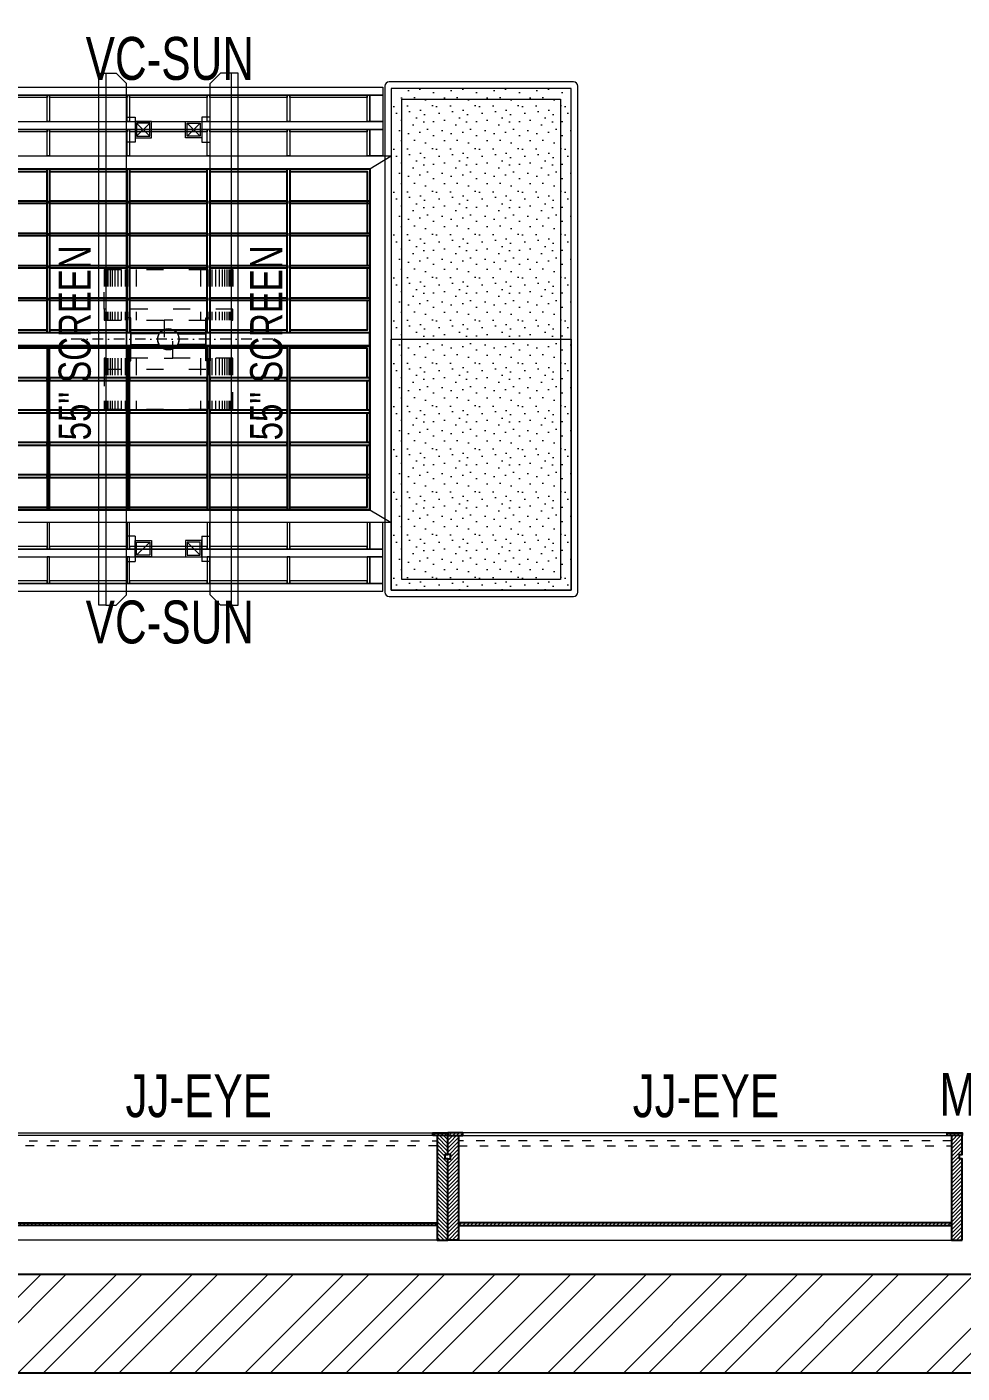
# Model space of a CAD drawing. Header units: feet. Extents: x 9678734 to 9693129, y -6872587 to -6867845.
# Drawn here: x 9682760 to 9684942, y -6872587 to -6869448 of the extents above; entities that cross this region are included whole.
import ezdxf

# ---------------------------------------------------------------- set-up
doc = ezdxf.new("R2010")
doc.units = ezdxf.units.FT
doc.header["$LTSCALE"] = 33
doc.header["$MEASUREMENT"] = 0
for name, pattern in [('ACAD_ISO03W100', [30, 12, -18]), ('DASHDOT2', [0.5, 0.25, -0.125, 0, -0.125]), ('HIDDEN2', [4.7624999999999975, 3.174999999999998, -1.587499999999999])]:
    doc.linetypes.add(name, pattern=pattern)
doc.layers.add('A-WALL', color=1, linetype='Continuous')
for name, color, linetype, lineweight in [('A-WALL HATCH', 251, 'Continuous', 5), ('LENS-DIM', 252, 'Continuous', 5), ('LENS-HATCH', 251, 'Continuous', 5), ('LENS-TEXT', 31, 'Continuous', 5), ('LENS_DIMENSION', 193, 'Continuous', 0), ('LENS_TEXT', 31, 'Continuous', 5), ('LK-EQPMT', 3, 'Continuous', 18), ('LK-FF&E FLOOR', 1, 'Continuous', 9), ('LK-FF&E WALL', 1, 'Continuous', 9), ('LK-IT', 3, 'Continuous', 18), ('LN-ELEVATION-1', 81, 'Continuous', 25), ('LN-ELEVATION-2', 103, 'Continuous', 20), ('LN-ELEVATION-3', 125, 'Continuous', 18), ('LN-ELEVATION-4', 145, 'Continuous', 13), ('LN-ELEVATION-5', 167, 'Continuous', 5), ('LN-HATCH', 251, 'Continuous', 0), ('PLANO-TXT', 252, 'Continuous', 5)]:
    doc.layers.add(name, color=color, linetype=linetype, lineweight=lineweight)
doc.styles.add('LK TXT', font='GILC____.TTF', dxfattribs={"height": 100})

# ---------------------------------------------------------------- blocks, each defined once
blk = doc.blocks.new('A$C88363049')
at = {"layer": 'A-WALL HATCH'}
h = blk.add_hatch(dxfattribs=at)
h.set_pattern_fill('ANSI32', color=256, scale=333)
h.set_pattern_definition([(45, (-4682894.856793955, 5459095.808091501), (-88.29995930067012, 88.29995930067012), []), (45, (-4682835.99015452, 5459095.808091501), (-88.29995930067012, 88.29995930067012), [])])
h.paths.add_polyline_path([(-14185, 3842), (-14185, 3912), (-14364.95772946812, 3912), (-14365, 3842)])
h.paths.add_polyline_path([(-14187, 455), (-14187, 530), (-14364.99516736343, 529.9987893523648), (-14365.04045721795, 454.9987893523648)])
h.paths.add_polyline_path([(-6690, 0), (-6690, 230), (-13567, 230), (-13567, 0)])
h.paths.add_polyline_path([(-670, 0), (-670, 230), (-6180, 230), (-6180, 0)])
h.paths.add_polyline_path([(0, 385), (0, 4267), (-230, 4267), (-230, 385)])
h.paths.add_polyline_path([(-685, 4512), (-685, 4742), (-13855, 4742), (-13855, 4512)])
at = {"layer": 'A-WALL'}
for p, q in [((-6690, 230), (-13567, 230)), ((0, 0), (-14365.31521494128, -1.76951289e-08))]:
    blk.add_line(p, q, dxfattribs=at)
blk = doc.blocks.new('ffgd')
at = {"layer": 'LN-ELEVATION-4', "linetype": 'ACAD_ISO03W100', "ltscale": 0.1}
blk.add_lwpolyline([(0, 47.31184294237753), (0, -41.46233547315932), (-20, -41.46233547315932), (-20, 47.31184294237753)], close=True, dxfattribs=at)
at = {"layer": 'LN-ELEVATION-5', "linetype": 'ACAD_ISO03W100', "ltscale": 0.1}
for p, q in [((-159.8999999999068, 165.715584376594), (-159.8999999999068, 47.31184294237753)), ((-159.6999999997206, 165.715584376594), (-159.6999999997206, 47.31184294237753)), ((-159.3999999999068, 165.715584376594), (-159.3999999999068, 47.31184294237753)), ((-159, 165.715584376594), (-159, 47.31184294237753)), ((-158.5, 165.715584376594), (-158.5, 47.31184294237753)), ((-157.8999999999068, 165.715584376594), (-157.8999999999068, 47.31184294237753)), ((-157.1000000000931, 165.715584376594), (-157.1000000000931, 47.31184294237753)), ((-156.1000000000931, 165.715584376594), (-156.1000000000931, 47.31184294237753)), ((-154.1000000000931, 165.715584376594), (-154.1000000000931, 47.31184294237753)), ((-151.1000000000931, 165.715584376594), (-151.1000000000931, 47.31184294237753)), ((-146.1000000000931, 165.715584376594), (-146.1000000000931, 47.31184294237753)), ((-141.1000000000931, 165.715584376594), (-141.1000000000931, 47.31184294237753)), ((-135.1000000000931, 165.715584376594), (-135.1000000000931, 47.31184294237753)), ((-128.1000000000931, 165.715584376594), (-128.1000000000931, 47.31184294237753)), ((-120.1000000000931, 165.715584376594), (-120.1000000000931, 47.31184294237753)), ((-111.1000000000931, 165.715584376594), (-111.1000000000931, 47.31184294237753)), ((-102.1000000000931, 165.715584376594), (-102.1000000000931, 47.31184294237753)), ((-85, 165.715584376594), (-85, 47.31184294237753)), ((65, 165.715584376594), (65, 47.31184294237753)), ((82.10000000009315, 165.715584376594), (82.10000000009315, 47.31184294237753)), ((91.10000000009312, 165.715584376594), (91.10000000009312, 47.31184294237753)), ((100.1000000000931, 165.715584376594), (100.1000000000931, 47.31184294237753)), ((108.1000000000931, 165.715584376594), (108.1000000000931, 47.31184294237753)), ((115.1000000000931, 165.715584376594), (115.1000000000931, 47.31184294237753)), ((121.1000000000931, 165.715584376594), (121.1000000000931, 47.31184294237753)), ((126.1000000000931, 165.715584376594), (126.1000000000931, 47.31184294237753)), ((131.1000000000931, 165.715584376594), (131.1000000000931, 47.31184294237753)), ((134.1000000000931, 165.715584376594), (134.1000000000931, 47.31184294237753)), ((136.1000000000931, 165.715584376594), (136.1000000000931, 47.31184294237753)), ((137.1000000000931, 165.715584376594), (137.1000000000931, 47.31184294237753)), ((137.8999999999068, 165.715584376594), (137.8999999999068, 47.31184294237753)), ((138.5, 165.715584376594), (138.5, 47.31184294237753)), ((139, 165.715584376594), (139, 47.31184294237753)), ((139.3999999999067, 165.715584376594), (139.3999999999067, 47.31184294237753)), ((139.6999999997206, 165.715584376594), (139.6999999997206, 47.31184294237753)), ((139.8999999999068, 165.715584376594), (139.8999999999068, 47.31184294237753)), ((-159.8999999999068, -41.46233547315932), (-159.8999999999068, -159.8660769073758)), ((-159.6999999997206, -41.46233547315932), (-159.6999999997206, -159.8660769073758)), ((-159.3999999999068, -41.46233547315932), (-159.3999999999068, -159.8660769073758)), ((-159, -41.46233547315932), (-159, -159.8660769073758)), ((-158.5, -41.46233547315932), (-158.5, -159.8660769073758)), ((-157.8999999999068, -41.46233547315932), (-157.8999999999068, -159.8660769073758)), ((-157.1000000000931, -41.46233547315932), (-157.1000000000931, -159.8660769073758)), ((-156.1000000000931, -41.46233547315932), (-156.1000000000931, -159.8660769073758)), ((-154.1000000000931, -41.46233547315932), (-154.1000000000931, -159.8660769073758)), ((-151.1000000000931, -41.46233547315932), (-151.1000000000931, -159.8660769073758)), ((-146.1000000000931, -41.46233547315932), (-146.1000000000931, -159.8660769073758)), ((-141.1000000000931, -41.46233547315932), (-141.1000000000931, -159.8660769073758)), ((-135.1000000000931, -41.46233547315932), (-135.1000000000931, -159.8660769073758)), ((-128.1000000000931, -41.46233547315932), (-128.1000000000931, -159.8660769073758)), ((-120.1000000000931, -41.46233547315932), (-120.1000000000931, -159.8660769073758)), ((-111.1000000000931, -41.46233547315932), (-111.1000000000931, -159.8660769073758)), ((-102.1000000000931, -41.46233547315932), (-102.1000000000931, -159.8660769073758)), ((-85, -41.46233547315932), (-85, -159.8660769073758)), ((65, -41.46233547315932), (65, -159.8660769073758)), ((82.10000000009315, -41.46233547315932), (82.10000000009315, -159.8660769073758)), ((91.10000000009312, -41.46233547315932), (91.10000000009312, -159.8660769073758)), ((100.1000000000931, -41.46233547315932), (100.1000000000931, -159.8660769073758)), ((108.1000000000931, -41.46233547315932), (108.1000000000931, -159.8660769073758)), ((115.1000000000931, -41.46233547315932), (115.1000000000931, -159.8660769073758)), ((121.1000000000931, -41.46233547315932), (121.1000000000931, -159.8660769073758)), ((126.1000000000931, -41.46233547315932), (126.1000000000931, -159.8660769073758)), ((131.1000000000931, -41.46233547315932), (131.1000000000931, -159.8660769073758)), ((134.1000000000931, -41.46233547315932), (134.1000000000931, -159.8660769073758)), ((136.1000000000931, -41.46233547315932), (136.1000000000931, -159.8660769073758)), ((137.1000000000931, -41.46233547315932), (137.1000000000931, -159.8660769073758)), ((137.8999999999068, -41.46233547315932), (137.8999999999068, -159.8660769073758)), ((138.5, -41.46233547315932), (138.5, -159.8660769073758)), ((139, -41.46233547315932), (139, -159.8660769073758)), ((139.3999999999067, -41.46233547315932), (139.3999999999067, -159.8660769073758)), ((139.6999999997206, -41.46233547315932), (139.6999999997206, -159.8660769073758)), ((139.8999999999068, -41.46233547315932), (139.8999999999068, -159.8660769073758))]:
    blk.add_line(p, q, dxfattribs=at)
for points in [[(140, 72.9897628070321), (140, 165.715584376594), (-160, 165.715584376594), (-160, 72.9897628070321)], [(140, -67.14025533781387), (140, -159.8660769073758), (-160, -159.8660769073758), (-160, -67.14025533781387)]]:
    blk.add_lwpolyline(points, dxfattribs=at)
for points in [[(140, 72.9897628070321), (140, 47.31184294237753), (-160, 47.31184294237753), (-160, 72.9897628070321)], [(140, -41.46233547315932), (140, -67.14025533781387), (-160, -67.14025533781387), (-160, -41.46233547315932)]]:
    blk.add_lwpolyline(points, close=True, dxfattribs=at)
blk = doc.blocks.new('EURO 1040 x 1175')
at = {"layer": 'LN-ELEVATION-1'}
for points in [[(-470, -327.434990927577), (470, -327.434990927577), (470, 467.5650090724229), (-470, 467.5650090724229)], [(-470, 85.06500907242298), (470, 85.06500907242298), (470, 467.5650090724229), (-470, 467.5650090724229)], [(-283.2000000029802, 85.06500907242298), (-277.2000000029802, 85.06500907242298), (-277.2000000029802, 467.5650090724229), (-283.2000000029802, 467.5650090724229)], [(-96.40000000596046, 85.06500907242298), (-90.40000000596045, 85.06500907242298), (-90.40000000596045, 467.5650090724229), (-96.40000000596046, 467.5650090724229)], [(90.3999999910593, 85.06500907242298), (96.3999999910593, 85.06500907242298), (96.3999999910593, 467.5650090724229), (90.3999999910593, 467.5650090724229)], [(277.1999999880791, 85.06500907242298), (283.1999999880791, 85.06500907242298), (283.1999999880791, 467.5650090724229), (277.1999999880791, 467.5650090724229)], [(-470.0000000149008, 386.565009072423), (-283.2000000029802, 386.565009072423), (-283.2000000029802, 392.565009072423), (-470.0000000149008, 392.565009072423)], [(-277.2000000178814, 386.565009072423), (-96.40000000596046, 386.565009072423), (-96.40000000596046, 392.565009072423), (-277.2000000178814, 392.565009072423)], [(-90.40000002086165, 386.565009072423), (90.3999999910593, 386.565009072423), (90.3999999910593, 392.565009072423), (-90.40000002086165, 392.565009072423)], [(96.39999997615817, 386.565009072423), (277.1999999880791, 386.565009072423), (277.1999999880791, 392.565009072423), (96.39999997615817, 392.565009072423)], [(283.1999999880791, 386.565009072423), (470, 386.565009072423), (470, 392.565009072423), (283.1999999880791, 392.565009072423)], [(-470.0000000149008, 311.190009072423), (-283.2000000029802, 311.190009072423), (-283.2000000029802, 317.190009072423), (-470.0000000149008, 317.190009072423)], [(-277.2000000178814, 311.190009072423), (-96.40000000596046, 311.190009072423), (-96.40000000596046, 317.190009072423), (-277.2000000178814, 317.190009072423)], [(-90.40000002086165, 311.190009072423), (90.3999999910593, 311.190009072423), (90.3999999910593, 317.190009072423), (-90.40000002086165, 317.190009072423)], [(96.39999997615817, 311.190009072423), (277.1999999880791, 311.190009072423), (277.1999999880791, 317.190009072423), (96.39999997615817, 317.190009072423)], [(283.1999999880791, 311.190009072423), (470, 311.190009072423), (470, 317.190009072423), (283.1999999880791, 317.190009072423)], [(-470.0000000149008, 235.815009072423), (-283.2000000029802, 235.815009072423), (-283.2000000029802, 241.815009072423), (-470.0000000149008, 241.815009072423)], [(-277.2000000178814, 235.815009072423), (-96.40000000596046, 235.815009072423), (-96.40000000596046, 241.815009072423), (-277.2000000178814, 241.815009072423)], [(-90.40000002086165, 235.815009072423), (90.3999999910593, 235.815009072423), (90.3999999910593, 241.815009072423), (-90.40000002086165, 241.815009072423)], [(96.39999997615817, 235.815009072423), (277.1999999880791, 235.815009072423), (277.1999999880791, 241.815009072423), (96.39999997615817, 241.815009072423)], [(283.1999999880791, 235.815009072423), (470, 235.815009072423), (470, 241.815009072423), (283.1999999880791, 241.815009072423)], [(-470.0000000149008, 160.440009072423), (-283.2000000029802, 160.440009072423), (-283.2000000029802, 166.440009072423), (-470.0000000149008, 166.440009072423)], [(-277.2000000178814, 160.440009072423), (-96.40000000596046, 160.440009072423), (-96.40000000596046, 166.440009072423), (-277.2000000178814, 166.440009072423)], [(-90.40000002086165, 160.440009072423), (90.3999999910593, 160.440009072423), (90.3999999910593, 166.440009072423), (-90.40000002086165, 166.440009072423)], [(96.39999997615817, 160.440009072423), (277.1999999880791, 160.440009072423), (277.1999999880791, 166.440009072423), (96.39999997615817, 166.440009072423)], [(283.1999999880791, 160.440009072423), (470, 160.440009072423), (470, 166.440009072423), (283.1999999880791, 166.440009072423)], [(-470, 85.06500907242298), (470, 85.06500907242298), (470, 55.06500907242298), (-470, 55.06500907242298)], [(-470, 55.06500907242298), (470, 55.06500907242298), (470, -327.434990927577), (-470, -327.434990927577)], [(-283.2000000029802, 55.06500907242298), (-277.2000000029802, 55.06500907242298), (-277.2000000029802, -327.434990927577), (-283.2000000029802, -327.434990927577)], [(-96.40000000596046, 55.06500907242298), (-90.40000000596045, 55.06500907242298), (-90.40000000596045, -327.434990927577), (-96.40000000596046, -327.434990927577)], [(90.3999999910593, 55.06500907242298), (96.3999999910593, 55.06500907242298), (96.3999999910593, -327.434990927577), (90.3999999910593, -327.434990927577)], [(277.1999999880791, 55.06500907242298), (283.1999999880791, 55.06500907242298), (283.1999999880791, -327.434990927577), (277.1999999880791, -327.434990927577)], [(-470.0000000149008, -20.30999092757702), (-283.2000000029802, -20.30999092757702), (-283.2000000029802, -26.30999092757702), (-470.0000000149008, -26.30999092757702)], [(-277.2000000178814, -20.30999092757702), (-96.40000000596046, -20.30999092757702), (-96.40000000596046, -26.30999092757702), (-277.2000000178814, -26.30999092757702)], [(-90.40000002086165, -20.30999092757702), (90.3999999910593, -20.30999092757702), (90.3999999910593, -26.30999092757702), (-90.40000002086165, -26.30999092757702)], [(96.39999997615817, -20.30999092757702), (277.1999999880791, -20.30999092757702), (277.1999999880791, -26.30999092757702), (96.39999997615817, -26.30999092757702)], [(283.1999999880791, -20.30999092757702), (470, -20.30999092757702), (470, -26.30999092757702), (283.1999999880791, -26.30999092757702)], [(-470.0000000149008, -95.68499092757702), (-283.2000000029802, -95.68499092757702), (-283.2000000029802, -101.684990927577), (-470.0000000149008, -101.684990927577)], [(-277.2000000178814, -95.68499092757702), (-96.40000000596046, -95.68499092757702), (-96.40000000596046, -101.684990927577), (-277.2000000178814, -101.684990927577)], [(-90.40000002086165, -95.68499092757702), (90.3999999910593, -95.68499092757702), (90.3999999910593, -101.684990927577), (-90.40000002086165, -101.684990927577)], [(96.39999997615817, -95.68499092757702), (277.1999999880791, -95.68499092757702), (277.1999999880791, -101.684990927577), (96.39999997615817, -101.684990927577)], [(283.1999999880791, -95.68499092757702), (470, -95.68499092757702), (470, -101.684990927577), (283.1999999880791, -101.684990927577)], [(-470.0000000149008, -171.059990927577), (-283.2000000029802, -171.059990927577), (-283.2000000029802, -177.059990927577), (-470.0000000149008, -177.059990927577)], [(-277.2000000178814, -171.059990927577), (-96.40000000596046, -171.059990927577), (-96.40000000596046, -177.059990927577), (-277.2000000178814, -177.059990927577)], [(-90.40000002086165, -171.059990927577), (90.3999999910593, -171.059990927577), (90.3999999910593, -177.059990927577), (-90.40000002086165, -177.059990927577)], [(96.39999997615817, -171.059990927577), (277.1999999880791, -171.059990927577), (277.1999999880791, -177.059990927577), (96.39999997615817, -177.059990927577)], [(283.1999999880791, -171.059990927577), (470, -171.059990927577), (470, -177.059990927577), (283.1999999880791, -177.059990927577)], [(-470.0000000149008, -246.434990927577), (-283.2000000029802, -246.434990927577), (-283.2000000029802, -252.434990927577), (-470.0000000149008, -252.434990927577)], [(-277.2000000178814, -246.434990927577), (-96.40000000596046, -246.434990927577), (-96.40000000596046, -252.434990927577), (-277.2000000178814, -252.434990927577)], [(-90.40000002086165, -246.434990927577), (90.3999999910593, -246.434990927577), (90.3999999910593, -252.434990927577), (-90.40000002086165, -252.434990927577)], [(96.39999997615817, -246.434990927577), (277.1999999880791, -246.434990927577), (277.1999999880791, -252.434990927577), (96.39999997615817, -252.434990927577)], [(283.1999999880791, -246.434990927577), (470, -246.434990927577), (470, -252.434990927577), (283.1999999880791, -252.434990927577)]]:
    blk.add_lwpolyline(points, close=True, dxfattribs=at)
for points in [[(-283.2000000029802, 461.5650090724228), (-464, 461.5650090724228), (-464, 317.190009072423)], [(-96.40000000596046, 461.5650090724228), (-277.2000000029802, 461.5650090724228)], [(90.3999999910593, 461.5650090724228), (-90.40000000596045, 461.5650090724228)], [(277.1999999880791, 461.5650090724228), (96.3999999910593, 461.5650090724228)], [(464, 317.190009072423), (464, 461.5650090724228), (283.1999999880791, 461.5650090724228)], [(-464, 311.190009072423), (-464, 241.815009072423)], [(464, 241.815009072423), (464, 311.190009072423)], [(-464, 235.815009072423), (-464, 166.440009072423)], [(464, 166.440009072423), (464, 235.815009072423)], [(-464, 160.440009072423), (-464, 91.06500907242297), (-283.2000000029802, 91.06500907242297)], [(283.1999999880791, 91.06500907242297), (464, 91.06500907242297), (464, 160.440009072423)], [(-277.2000000029802, 91.06500907242297), (-96.40000000596046, 91.06500907242297)], [(-90.40000000596045, 91.06500907242297), (90.3999999910593, 91.06500907242297)], [(96.3999999910593, 91.06500907242297), (277.1999999880791, 91.06500907242297)], [(-464, -20.30999092757702), (-464, 49.06500907242298), (-283.2000000029802, 49.06500907242298)], [(-277.2000000029802, 49.06500907242298), (-96.40000000596046, 49.06500907242298)], [(-90.40000000596045, 49.06500907242298), (90.3999999910593, 49.06500907242298)], [(96.3999999910593, 49.06500907242298), (277.1999999880791, 49.06500907242298)], [(283.1999999880791, 49.06500907242298), (464, 49.06500907242298), (464, -20.30999092757702)], [(-464, -95.68499092757702), (-464, -26.30999092757702)], [(464, -26.30999092757702), (464, -95.68499092757702)], [(-464, -171.059990927577), (-464, -101.684990927577)], [(464, -101.684990927577), (464, -171.059990927577)], [(-283.2000000029802, -321.434990927577), (-464, -321.434990927577), (-464, -177.059990927577)], [(464, -177.059990927577), (464, -321.434990927577), (283.1999999880791, -321.434990927577)], [(-96.40000000596046, -321.434990927577), (-277.2000000029802, -321.434990927577)], [(90.3999999910593, -321.434990927577), (-90.40000000596045, -321.434990927577)], [(277.1999999880791, -321.434990927577), (96.3999999910593, -321.434990927577)]]:
    blk.add_lwpolyline(points, dxfattribs=at)
at = {"layer": 'LN-ELEVATION-2'}
blk.add_lwpolyline([(-520, -357.434990927577), (520, -357.434990927577), (520, 497.5650090724228), (-520, 497.5650090724228)], close=True, dxfattribs=at)
for points in [[(-470, 467.5650090724229), (-520, 497.5650090724228)], [(470, 467.5650090724229), (520, 497.5650090724228)], [(-470, -327.434990927577), (-520, -357.434990927577)], [(470, -327.434990927577), (520, -357.434990927577)]]:
    blk.add_lwpolyline(points, dxfattribs=at)
at = {"layer": 'LN-ELEVATION-3'}
for points in [[(-500, 559.5650090724229), (500, 559.5650090724229), (500, 577.5650090724228), (-500, 577.5650090724228)], [(-500, 497.5650090724228), (-470, 497.5650090724228), (-470, 559.5650090724229), (-500, 559.5650090724229)], [(470, 497.5650090724228), (500, 497.5650090724228), (500, 559.5650090724229), (470, 559.5650090724229)], [(-500, -357.434990927577), (-470, -357.434990927577), (-470, -419.434990927577), (-500, -419.434990927577)], [(470, -357.434990927577), (500, -357.434990927577), (500, -419.434990927577), (470, -419.434990927577)], [(-500, -419.434990927577), (500, -419.434990927577), (500, -437.4349909275768), (-500, -437.4349909275768)]]:
    blk.add_lwpolyline(points, close=True, dxfattribs=at)
at = {"layer": 'LN-ELEVATION-4'}
for points in [[(-500, 639.5650090724228), (500, 639.5650090724228), (500, 657.565009072423), (-500, 657.565009072423)], [(-500, 577.5650090724228), (-470, 577.5650090724228), (-470, 639.5650090724228), (-500, 639.5650090724228)], [(470, 577.5650090724228), (500, 577.5650090724228), (500, 639.5650090724228), (470, 639.5650090724228)], [(-470, 497.5650090724228), (-464, 497.5650090724228), (-464, 559.5650090724229), (-470, 559.5650090724229)], [(-464, 553.565009072423), (-283.2000000029802, 553.565009072423), (-283.2000000029802, 559.5650090724229), (-464, 559.5650090724229)], [(-283.2000000029802, 497.5650090724228), (-277.2000000029802, 497.5650090724228), (-277.2000000029802, 559.5650090724229), (-283.2000000029802, 559.5650090724229)], [(-277.2000000029802, 553.565009072423), (-96.40000000596046, 553.565009072423), (-96.40000000596046, 559.5650090724229), (-277.2000000029802, 559.5650090724229)], [(-96.40000000596046, 497.5650090724228), (-90.40000000596045, 497.5650090724228), (-90.40000000596045, 559.5650090724229), (-96.40000000596046, 559.5650090724229)], [(-90.40000000596045, 553.565009072423), (90.3999999910593, 553.565009072423), (90.3999999910593, 559.5650090724229), (-90.40000000596045, 559.5650090724229)], [(90.3999999910593, 497.5650090724228), (96.3999999910593, 497.5650090724228), (96.3999999910593, 559.5650090724229), (90.3999999910593, 559.5650090724229)], [(96.3999999910593, 553.565009072423), (277.1999999880791, 553.565009072423), (277.1999999880791, 559.5650090724229), (96.3999999910593, 559.5650090724229)], [(277.1999999880791, 497.5650090724228), (283.1999999880791, 497.5650090724228), (283.1999999880791, 559.5650090724229), (277.1999999880791, 559.5650090724229)], [(283.1999999880791, 553.565009072423), (463.9999999850988, 553.565009072423), (463.9999999850988, 559.5650090724229), (283.1999999880791, 559.5650090724229)], [(464, 497.5650090724228), (470, 497.5650090724228), (470, 559.5650090724229), (464, 559.5650090724229)], [(-470, -357.434990927577), (-464, -357.434990927577), (-464, -419.434990927577), (-470, -419.434990927577)], [(-283.2000000029802, -357.434990927577), (-277.2000000029802, -357.434990927577), (-277.2000000029802, -419.434990927577), (-283.2000000029802, -419.434990927577)], [(-96.40000000596046, -357.434990927577), (-90.40000000596045, -357.434990927577), (-90.40000000596045, -419.434990927577), (-96.40000000596046, -419.434990927577)], [(90.3999999910593, -357.434990927577), (96.3999999910593, -357.434990927577), (96.3999999910593, -419.434990927577), (90.3999999910593, -419.434990927577)], [(277.1999999880791, -357.434990927577), (283.1999999880791, -357.434990927577), (283.1999999880791, -419.434990927577), (277.1999999880791, -419.434990927577)], [(464, -357.434990927577), (470, -357.434990927577), (470, -419.434990927577), (464, -419.434990927577)], [(-500, -437.4349909275768), (-470, -437.4349909275768), (-470, -499.4349909275769), (-500, -499.4349909275769)], [(-464, -413.4349909275768), (-283.2000000029802, -413.4349909275768), (-283.2000000029802, -419.434990927577), (-464, -419.434990927577)], [(-277.2000000029802, -413.4349909275768), (-96.40000000596046, -413.4349909275768), (-96.40000000596046, -419.434990927577), (-277.2000000029802, -419.434990927577)], [(-90.40000000596045, -413.4349909275768), (90.3999999910593, -413.4349909275768), (90.3999999910593, -419.434990927577), (-90.40000000596045, -419.434990927577)], [(96.3999999910593, -413.4349909275768), (277.1999999880791, -413.4349909275768), (277.1999999880791, -419.434990927577), (96.3999999910593, -419.434990927577)], [(283.1999999880791, -413.4349909275768), (463.9999999850988, -413.4349909275768), (463.9999999850988, -419.434990927577), (283.1999999880791, -419.434990927577)], [(470, -437.4349909275768), (500, -437.4349909275768), (500, -499.4349909275769), (470, -499.4349909275769)], [(-500, -499.4349909275769), (500, -499.4349909275769), (500, -517.434990927577), (-500, -517.434990927577)]]:
    blk.add_lwpolyline(points, close=True, dxfattribs=at)
at = {"layer": 'LN-ELEVATION-5'}
for points in [[(-470, 577.5650090724228), (-464, 577.5650090724228), (-464, 639.5650090724228), (-470, 639.5650090724228)], [(-464, 633.565009072423), (-283.2000000029802, 633.565009072423), (-283.2000000029802, 639.5650090724228), (-464, 639.5650090724228)], [(-283.2000000029802, 577.5650090724228), (-277.2000000029802, 577.5650090724228), (-277.2000000029802, 639.5650090724228), (-283.2000000029802, 639.5650090724228)], [(-277.2000000029802, 633.565009072423), (-96.40000000596046, 633.565009072423), (-96.40000000596046, 639.5650090724228), (-277.2000000029802, 639.5650090724228)], [(-96.40000000596046, 577.5650090724228), (-90.40000000596045, 577.5650090724228), (-90.40000000596045, 639.5650090724228), (-96.40000000596046, 639.5650090724228)], [(-90.40000000596045, 633.565009072423), (90.3999999910593, 633.565009072423), (90.3999999910593, 639.5650090724228), (-90.40000000596045, 639.5650090724228)], [(90.3999999910593, 577.5650090724228), (96.3999999910593, 577.5650090724228), (96.3999999910593, 639.5650090724228), (90.3999999910593, 639.5650090724228)], [(96.3999999910593, 633.565009072423), (277.1999999880791, 633.565009072423), (277.1999999880791, 639.5650090724228), (96.3999999910593, 639.5650090724228)], [(277.1999999880791, 577.5650090724228), (283.1999999880791, 577.5650090724228), (283.1999999880791, 639.5650090724228), (277.1999999880791, 639.5650090724228)], [(283.1999999880791, 633.565009072423), (463.9999999850988, 633.565009072423), (463.9999999850988, 639.5650090724228), (283.1999999880791, 639.5650090724228)], [(464, 577.5650090724228), (470, 577.5650090724228), (470, 639.5650090724228), (464, 639.5650090724228)], [(-470, -437.4349909275768), (-464, -437.4349909275768), (-464, -499.4349909275769), (-470, -499.4349909275769)], [(-283.2000000029802, -437.4349909275768), (-277.2000000029802, -437.4349909275768), (-277.2000000029802, -499.4349909275769), (-283.2000000029802, -499.4349909275769)], [(-96.40000000596046, -437.4349909275768), (-90.40000000596045, -437.4349909275768), (-90.40000000596045, -499.4349909275769), (-96.40000000596046, -499.4349909275769)], [(90.3999999910593, -437.4349909275768), (96.3999999910593, -437.4349909275768), (96.3999999910593, -499.4349909275769), (90.3999999910593, -499.4349909275769)], [(277.1999999880791, -437.4349909275768), (283.1999999880791, -437.4349909275768), (283.1999999880791, -499.4349909275769), (277.1999999880791, -499.4349909275769)], [(464, -437.4349909275768), (470, -437.4349909275768), (470, -499.4349909275769), (464, -499.4349909275769)], [(-464, -493.4349909275769), (-283.2000000029802, -493.4349909275769), (-283.2000000029802, -499.4349909275769), (-464, -499.4349909275769)], [(-277.2000000029802, -493.4349909275769), (-96.40000000596046, -493.4349909275769), (-96.40000000596046, -499.4349909275769), (-277.2000000029802, -499.4349909275769)], [(-90.40000000596045, -493.4349909275769), (90.3999999910593, -493.4349909275769), (90.3999999910593, -499.4349909275769), (-90.40000000596045, -499.4349909275769)], [(96.3999999910593, -493.4349909275769), (277.1999999880791, -493.4349909275769), (277.1999999880791, -499.4349909275769), (96.3999999910593, -499.4349909275769)], [(283.1999999880791, -493.4349909275769), (463.9999999850988, -493.4349909275769), (463.9999999850988, -499.4349909275769), (283.1999999880791, -499.4349909275769)]]:
    blk.add_lwpolyline(points, close=True, dxfattribs=at)
at = {"layer": 'LENS-DIM'}
blk.add_blockref('ffgd', (10, 67.14025533781387), dxfattribs=at)
blk = doc.blocks.new('2 seater bench')
at = {"layer": 'LENS-HATCH', "lineweight": 0}
h = blk.add_hatch(dxfattribs=at)
h.set_pattern_fill('STIP1', color=177, scale=100, angle=269.9999999999999, pattern_type=2)
h.set_pattern_definition([(270, (6617251.078707985, -170421.6063060569), (100, -1.516e-13), [0, -100]), (270, (6617235.078707984, -170433.6063060569), (100, -1.516e-13), [0, -100]), (270, (6617211.078707985, -170428.6063060569), (100, -1.516e-13), [0, -100]), (270, (6617188.078707985, -170463.6063060569), (100, -1.516e-13), [0, -100]), (270, (6617224.078707985, -170460.6063060569), (100, -1.516e-13), [0, -100]), (270, (6617248.078707985, -170487.6063060569), (100, -1.516e-13), [0, -100]), (270, (6617255.078707985, -170452.6063060569), (100, -1.516e-13), [0, -100]), (270, (6617214.078707985, -170494.6063060569), (100, -1.516e-13), [0, -100]), (270, (6617182.078707985, -170489.6063060569), (100, -1.516e-13), [0, -100]), (270, (6617167.078707985, -170415.6063060568), (100, -1.516e-13), [0, -100]), (270, (6617187.078707985, -170433.6063060569), (100, -1.516e-13), [0, -100]), (270, (6617168.078707984, -170447.6063060569), (100, -1.516e-13), [0, -100]), (270, (6617232.078707985, -170508.6063060569), (100, -1.516e-13), [0, -100]), (270, (6617207.078707984, -170476.6063060568), (100, -1.516e-13), [0, -100]), (270, (6617240.078707984, -170468.6063060569), (100, -1.516e-13), [0, -100]), (270, (6617231.078707984, -170485.6063060569), (100, -1.516e-13), [0, -100]), (270, (6617204.078707985, -170449.6063060568), (100, -1.516e-13), [0, -100]), (270, (6617258.078707984, -170477.6063060569), (100, -1.516e-13), [0, -100]), (270, (6617199.078707984, -170508.6063060569), (100, -1.516e-13), [0, -100]), (270, (6617169.078707985, -170505.6063060569), (100, -1.516e-13), [0, -100])])
h.paths.add_polyline_path([(585, 210), (0, 210), (0, -210), (585, -210)])
h.paths.add_polyline_path([(0, 245), (0, -210)])
h.paths.add_polyline_path([(-585, 210), (0, 210), (0, -210), (-585, -210)])
at = {"layer": 'LN-ELEVATION-2', "ltscale": 0.5}
for points in [[(-585, 210), (0, 210), (0, -210), (-585, -210)], [(585.0000000009313, 210), (0, 210), (0, -210), (585.0000000009313, -210)]]:
    blk.add_lwpolyline(points, close=True, dxfattribs=at)
at = {"layer": 'LN-ELEVATION-5', "ltscale": 0.5}
blk.add_lwpolyline([(590, 225), (-590, 225, 0.4142135623730951), (-600, 215), (-600, -215, 0.4142135623730951), (-590, -225), (590, -225, 0.4142135623730951), (600, -215), (600, 215, 0.4142135623730951)], format="xyb", close=True, dxfattribs=at)
blk.add_lwpolyline([(585, 210), (-585, 210), (-585, -210), (585, -210)], close=True, dxfattribs=at)
at = {"layer": 'LN-ELEVATION-5', "linetype": 'HIDDEN2', "ltscale": 11}
blk.add_lwpolyline([(-560, 185), (560.0000000009313, 185), (560.0000000009313, -185), (-560, -185)], close=True, dxfattribs=at)
blk = doc.blocks.new('55INCH')
at = {"layer": 'LK-EQPMT', "ltscale": 12}
for p, q in [((2111558.8162113, 1135690.450573809), (2111583.24744553, 1135690.450467438)), ((2111583.24744553, 1135690.450467438), (2111607.67857339, 1135666.019126837)), ((2111607.678786132, 1134473.881595297), (2111607.67857339, 1135666.019126837)), ((2111607.678233332, 1135587.915183341), (2111627.204219206, 1135587.915098327)), ((2111627.204219206, 1135587.915098327), (2111627.203964163, 1135529.337140705)), ((2111627.203964163, 1135529.337140705), (2111607.67797829, 1135529.337225719)), ((2111627.205367106, 1134610.5634114), (2111607.679381233, 1134610.563496414)), ((2111627.205367106, 1134610.5634114), (2111627.205112064, 1134551.985453778)), ((2111607.679126189, 1134551.985538793), (2111627.205112064, 1134551.985453778)), ((2111583.247445532, 1134449.450467438), (2111607.678786132, 1134473.881595297)), ((2111558.8162113, 1134449.45057381), (2111583.247445532, 1134449.450467438))]:
    blk.add_line(p, q, dxfattribs=at)
at = {"layer": 'LK-EQPMT'}
for p, q in [((2111661.614206139, 1135573.919317673), (2111631.027374502, 1135543.33275238)), ((2111661.614072967, 1135543.332619208), (2111631.027507674, 1135573.919450845)), ((2111661.615356252, 1134597.075782953), (2111631.028524615, 1134566.48921766))]:
    blk.add_line(p, q, dxfattribs=at)
at = {"layer": 'LK-EQPMT', "ltscale": 12}
blk.add_lwpolyline([(2111542.593620929, 1135690.450644441), (2111558.8162113, 1135690.450573809), (2111558.8162113, 1134449.45057381), (2111542.593620929, 1134449.450644441)], close=True, dxfattribs=at)
at = {"layer": 'LK-EQPMT'}
for points in [[(2111627.204187012, 1135577.742804799), (2111627.204020548, 1135539.509431718), (2111665.437393629, 1135539.509265254), (2111665.437560093, 1135577.742638335)], [(2111631.027507674, 1135573.919450845), (2111631.027374502, 1135543.33275238), (2111661.614072967, 1135543.332619208), (2111661.614206139, 1135573.919317673)], [(2111627.20517066, 1134562.665896998), (2111627.205337125, 1134600.89927008), (2111665.438710206, 1134600.899103615), (2111665.438543742, 1134562.665730534)], [(2111631.028524615, 1134566.48921766), (2111631.028657786, 1134597.075916125), (2111661.615356252, 1134597.075782953), (2111661.61522308, 1134566.489084489)]]:
    blk.add_lwpolyline(points, close=True, dxfattribs=at)
blk = doc.blocks.new('JJ SH 1200')
at = {"layer": 'LN-HATCH', "ltscale": 0.5}
h = blk.add_hatch(dxfattribs=at)
h.set_pattern_fill('ANSI31', color=256, scale=2)
h.set_pattern_definition([(45, (4097187.330767878, 1708800.267299229), (-4.490128060534575, 4.490128060534575), [])])
h.paths.add_polyline_path([(792.0591651862488, 220), (792.0591651862488, 30), (786.0591651862486, 30), (786.0591651862486, 20), (792.0591651862488, 20), (792.0591651862488, -24), (767.0591651862488, -24), (767.0591651862488, 220)])
h.paths.add_polyline_path([(-382.9408348137513, 180), (767.0591651862488, 180), (767.0591651862488, 186), (-382.9408348137513, 186)])
h.paths.add_polyline_path([(757.0591651862486, -24), (757.0591651862486, -30), (792.0591651862488, -30), (792.0591651862488, -24)])
h.paths.add_polyline_path([(-407.9408348137512, 220), (-407.9408348137512, 30), (-401.9408348137512, 30), (-401.9408348137512, 20), (-407.9408348137512, 20), (-407.9408348137512, -24), (-382.9408348137513, -24), (-382.9408348137513, 220)])
h.paths.add_polyline_path([(-372.9408348137513, -24), (-372.9408348137513, -30), (-407.9408348137512, -30), (-407.9408348137512, -24)])
at = {"layer": 'LN-ELEVATION-1', "ltscale": 0.5}
for points in [[(-407.9408348137512, 220), (-407.9408348137512, 30), (-401.9408348137512, 30), (-401.9408348137512, 20), (-407.9408348137512, 20), (-407.9408348137512, -24), (-382.9408348137513, -24), (-382.9408348137513, 220)], [(792.0591651862488, 220), (792.0591651862488, 30), (786.0591651862486, 30), (786.0591651862486, 20), (792.0591651862488, 20), (792.0591651862488, -24), (767.0591651862488, -24), (767.0591651862488, 220)], [(-382.9408348137513, 180), (767.0591651862488, 180), (767.0591651862488, 186), (-382.9408348137513, 186)], [(-372.9408348137513, -24), (-372.9408348137513, -30), (-407.9408348137512, -30), (-407.9408348137512, -24)], [(757.0591651862486, -24), (757.0591651862486, -30), (792.0591651862488, -30), (792.0591651862488, -24)]]:
    blk.add_lwpolyline(points, close=True, dxfattribs=at)
at = {"layer": 'LN-ELEVATION-3', "ltscale": 0.5}
for p, q in [((767.0591651862488, 220), (-382.9408348137513, 220)), ((757.0591651862486, -24), (-372.9408348137513, -24)), ((-372.9408348137513, -30), (757.0591651862486, -30))]:
    blk.add_line(p, q, dxfattribs=at)
at = {"layer": 'LN-ELEVATION-4', "linetype": 'ACAD_ISO03W100', "ltscale": 0.05}
blk.add_lwpolyline([(767.0591651862488, 0), (-382.9408348137513, 0), (-382.9408348137513, -12), (767.0591651862488, -12)], close=True, dxfattribs=at)

msp = doc.modelspace()

# ---------------------------------------------------------------- linework, layer by layer
at = {"layer": 'LK-IT', "color": 1, "linetype": 'DASHDOT2', "ltscale": 3}
msp.add_line((9683334.230876938, -6870175.97979278), (9682845.21390002, -6870175.97979278), dxfattribs=at)
at = {"layer": 'LK-IT'}
for points in [[(9682992.30744508, -6870125.97979278), (9682992.30744508, -6870225.97979278), (9683002.30744508, -6870225.97979278), (9683002.30744508, -6870125.97979278)], [(9683187.137331877, -6870125.97979278), (9683187.137331877, -6870225.97979278), (9683177.137331879, -6870225.97979278), (9683177.137331879, -6870125.97979278)]]:
    msp.add_lwpolyline(points, close=True, dxfattribs=at)
for points in [[(9683068.071753385, -6870163.47979278), (9683002.30744508, -6870163.47979278), (9683002.30744508, -6870188.47979278), (9683068.071753385, -6870188.47979278, -0.26794919244356), (9683068.071753385, -6870163.47979278, 0.9999999999999998)], [(9683111.373023573, -6870163.47979278), (9683177.137331879, -6870163.47979278), (9683177.137331879, -6870188.47979278), (9683111.373023573, -6870188.47979278, 0.26794919244356), (9683111.373023573, -6870163.47979278, -0.9999999999999998)]]:
    msp.add_lwpolyline(points, format="xyb", dxfattribs=at)
at = {"layer": 'LK-IT', "color": 1}
msp.add_circle((9683089.722388478, -6870175.97979278), 25, dxfattribs=at)

# ---------------------------------------------------------------- block references
at = {"layer": 'LENS_DIMENSION'}
msp.add_blockref('A$C88363049', (9693128.738817753, -6872586.97979278), dxfattribs=at)
at = {"layer": 'LK-FF&E FLOOR', "rotation": 90}
msp.add_blockref('2 seater bench', (9683819.72238848, -6870175.97979278), dxfattribs=at)
at = {"layer": 'LK-FF&E FLOOR', "xscale": -1}
msp.add_blockref('EURO 1040 x 1175', (9683089.72238848, -6870246.044801852), dxfattribs=at)
at = {"layer": 'LK-FF&E WALL', "xscale": -1, "rotation": 180}
msp.add_blockref('JJ SH 1200', (9682949.679652574, -6872056.97979278), dxfattribs=at)
at = {"layer": 'LK-FF&E WALL', "rotation": 180}
msp.add_blockref('JJ SH 1200', (9684533.797982942, -6872056.97979278), dxfattribs=at)
at = {"layer": 'LK-IT'}
msp.add_blockref('55INCH', (7571384.628767548, -8005245.93043722), dxfattribs=at)
at = {"layer": 'LK-IT', "xscale": -1}
msp.add_blockref('55INCH', (11794794.8160094, -8005245.930437222), dxfattribs=at)

# ---------------------------------------------------------------- texts
at = {"layer": 'LENS-TEXT', "color": 0, "linetype": 'Continuous', "ltscale": 3, "char_height": 75, "width": 783.9636358173434, "attachment_point": 5, "rotation": 89.99999999999993, "style": 'LK TXT'}
for insert in [(9682871.506329004, -6870184.442136271), (9683318.506329006, -6870184.442136271)]:
    msp.add_mtext('\\pt225;55" SCREEN', dxfattribs=dict(at, insert=insert))
at = {"layer": 'LENS_TEXT', "linetype": 'Continuous', "ltscale": 3, "insert": (9685096.387927722, -6871937.593863588, -23744.04052932366), "char_height": 100, "width": 324.4738372093023, "attachment_point": 5, "style": 'LK TXT'}
msp.add_mtext('{\\C7;MIRROR}', dxfattribs=at)
at = {"layer": 'PLANO-TXT', "linetype": 'Continuous', "ltscale": 3, "char_height": 100, "width": 149.546511627907, "attachment_point": 5, "style": 'LK TXT'}
for s, insert in [('VC-SUN', (9683093.02025152, -6869521.785596295, -23744.04052932372)), ('VC-SUN', (9683093.02025152, -6870836.046037858, -23744.04052932372)), ('JJ-EYE', (9683160.646998975, -6871940.88811751, -23744.04052932366)), ('JJ-EYE', (9684344.053408122, -6871940.88811751, -23744.04052932366))]:
    msp.add_mtext(s, dxfattribs=dict(at, insert=insert))

doc.saveas('drawing.dxf')
